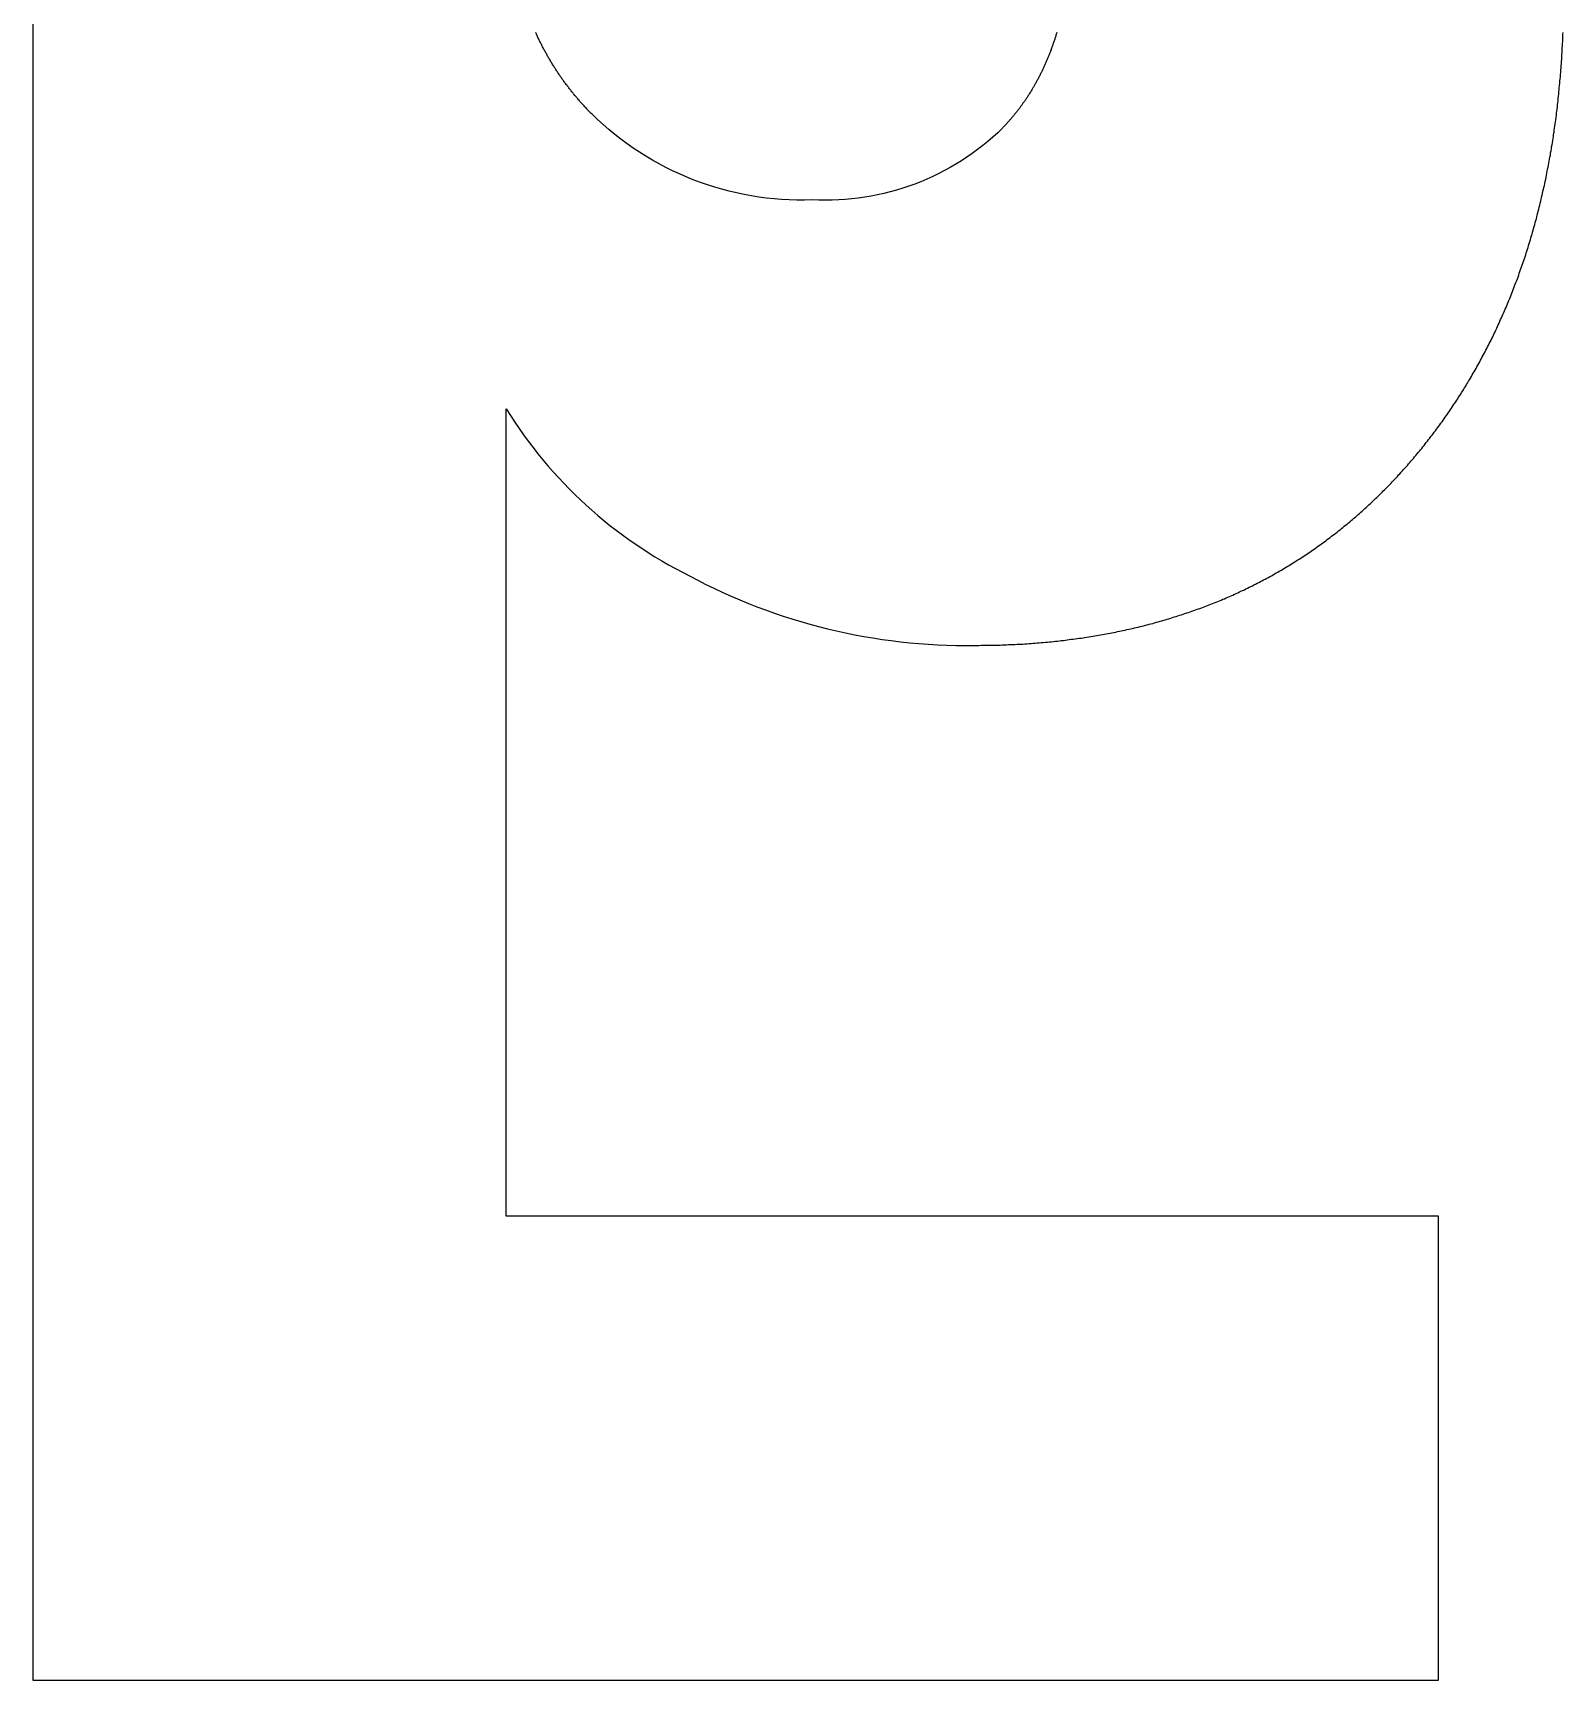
# Model space of a CAD drawing. Header units: millimetres. Extents: x -1211 to -100, y -1155 to 1320.
# Drawn here: x -762.22 to -750.44, y 1226.53 to 1239.21 of the extents above; entities that cross this region are included whole.
import ezdxf

# ---------------------------------------------------------------- set-up
doc = ezdxf.new("R2010")
doc.units = ezdxf.units.MM
doc.layers.get('0').update_dxf_attribs({"lineweight": 25, "true_color": 0xffffff})

msp = doc.modelspace()

# ---------------------------------------------------------------- linework, layer by layer
at = {"color": 5, "true_color": 0x0000ff, "flags": 128}
for points in [[(-762.219, 1240.813), (-762.219, 1226.527), (-751.398, 1226.527), (-751.398, 1230.098), (-758.576, 1230.098), (-758.576, 1236.313, 0.139828), (-757.165, 1235.027, 0.127329), (-754.969, 1234.491), (-754.953, 1234.491), (-754.936, 1234.491), (-754.92, 1234.492), (-754.903, 1234.492), (-754.887, 1234.492), (-754.871, 1234.492), (-754.854, 1234.492), (-754.838, 1234.493), (-754.822, 1234.493), (-754.806, 1234.493), (-754.79, 1234.494), (-754.773, 1234.494), (-754.757, 1234.495), (-754.741, 1234.495), (-754.725, 1234.496), (-754.709, 1234.497), (-754.693, 1234.497), (-754.677, 1234.498), (-754.661, 1234.499), (-754.645, 1234.5), (-754.629, 1234.501), (-754.613, 1234.501), (-754.598, 1234.502), (-754.582, 1234.503), (-754.566, 1234.504), (-754.55, 1234.506), (-754.534, 1234.507), (-754.519, 1234.508), (-754.503, 1234.509), (-754.487, 1234.51), (-754.472, 1234.512), (-754.456, 1234.513), (-754.441, 1234.514), (-754.425, 1234.516), (-754.409, 1234.517), (-754.394, 1234.519), (-754.379, 1234.52), (-754.363, 1234.522), (-754.348, 1234.523), (-754.332, 1234.525), (-754.317, 1234.527), (-754.302, 1234.528), (-754.286, 1234.53), (-754.271, 1234.532), (-754.256, 1234.534), (-754.241, 1234.536), (-754.225, 1234.538), (-754.21, 1234.54), (-754.195, 1234.542), (-754.18, 1234.544), (-754.165, 1234.546), (-754.15, 1234.548), (-754.135, 1234.55), (-754.12, 1234.553), (-754.105, 1234.555), (-754.09, 1234.557), (-754.075, 1234.56), (-754.06, 1234.562), (-754.045, 1234.564), (-754.03, 1234.567), (-754.015, 1234.569), (-754.001, 1234.572), (-753.986, 1234.575), (-753.971, 1234.577), (-753.956, 1234.58), (-753.942, 1234.583), (-753.927, 1234.586), (-753.913, 1234.588), (-753.898, 1234.591), (-753.883, 1234.594), (-753.869, 1234.597), (-753.854, 1234.6), (-753.84, 1234.603), (-753.825, 1234.606), (-753.811, 1234.609), (-753.797, 1234.613), (-753.782, 1234.616), (-753.768, 1234.619), (-753.753, 1234.622), (-753.739, 1234.626), (-753.725, 1234.629), (-753.711, 1234.632), (-753.696, 1234.636), (-753.682, 1234.639), (-753.668, 1234.643), (-753.654, 1234.647), (-753.64, 1234.65), (-753.626, 1234.654), (-753.612, 1234.658), (-753.598, 1234.661), (-753.584, 1234.665), (-753.57, 1234.669), (-753.556, 1234.673), (-753.542, 1234.677), (-753.528, 1234.681), (-753.514, 1234.685), (-753.5, 1234.689), (-753.487, 1234.693), (-753.473, 1234.697), (-753.459, 1234.701), (-753.445, 1234.705), (-753.432, 1234.71), (-753.418, 1234.714), (-753.404, 1234.718), (-753.391, 1234.723), (-753.377, 1234.727), (-753.364, 1234.732), (-753.35, 1234.736), (-753.336, 1234.741), (-753.323, 1234.745), (-753.31, 1234.75), (-753.296, 1234.755), (-753.283, 1234.759), (-753.269, 1234.764), (-753.256, 1234.769), (-753.243, 1234.774), (-753.229, 1234.779), (-753.216, 1234.783), (-753.203, 1234.788), (-753.19, 1234.793), (-753.177, 1234.799), (-753.163, 1234.804), (-753.15, 1234.809), (-753.137, 1234.814), (-753.124, 1234.819), (-753.111, 1234.824), (-753.098, 1234.83), (-753.085, 1234.835), (-753.072, 1234.84), (-753.059, 1234.846), (-753.046, 1234.851), (-753.033, 1234.857), (-753.021, 1234.862), (-753.008, 1234.868), (-752.995, 1234.874), (-752.982, 1234.879), (-752.969, 1234.885), (-752.957, 1234.891), (-752.944, 1234.897), (-752.931, 1234.903), (-752.919, 1234.908), (-752.906, 1234.914), (-752.893, 1234.92), (-752.881, 1234.926), (-752.868, 1234.932), (-752.856, 1234.939), (-752.843, 1234.945), (-752.831, 1234.951), (-752.819, 1234.957), (-752.806, 1234.963), (-752.794, 1234.97), (-752.782, 1234.976), (-752.769, 1234.982), (-752.757, 1234.989), (-752.745, 1234.995), (-752.732, 1235.002), (-752.72, 1235.009), (-752.708, 1235.015), (-752.696, 1235.022), (-752.684, 1235.028), (-752.672, 1235.035), (-752.66, 1235.042), (-752.648, 1235.049), (-752.636, 1235.056), (-752.624, 1235.063), (-752.612, 1235.069), (-752.6, 1235.076), (-752.588, 1235.084), (-752.576, 1235.091), (-752.564, 1235.098), (-752.552, 1235.105), (-752.541, 1235.112), (-752.529, 1235.119), (-752.517, 1235.127), (-752.505, 1235.134), (-752.494, 1235.141), (-752.482, 1235.149), (-752.47, 1235.156), (-752.459, 1235.164), (-752.447, 1235.171), (-752.436, 1235.179), (-752.424, 1235.186), (-752.413, 1235.194), (-752.401, 1235.202), (-752.39, 1235.209), (-752.378, 1235.217), (-752.367, 1235.225), (-752.356, 1235.233), (-752.344, 1235.241), (-752.333, 1235.249), (-752.322, 1235.257), (-752.31, 1235.265), (-752.299, 1235.273), (-752.288, 1235.281), (-752.277, 1235.289), (-752.266, 1235.297), (-752.255, 1235.306), (-752.244, 1235.314), (-752.233, 1235.322), (-752.222, 1235.331), (-752.211, 1235.339), (-752.2, 1235.347), (-752.189, 1235.356), (-752.178, 1235.364), (-752.167, 1235.373), (-752.156, 1235.382), (-752.145, 1235.39), (-752.134, 1235.399), (-752.124, 1235.408), (-752.113, 1235.417), (-752.102, 1235.425), (-752.091, 1235.434), (-752.081, 1235.443), (-752.07, 1235.452), (-752.059, 1235.461), (-752.049, 1235.47), (-752.038, 1235.479), (-752.028, 1235.488), (-752.017, 1235.498), (-752.007, 1235.507), (-751.996, 1235.516), (-751.986, 1235.525), (-751.975, 1235.535), (-751.965, 1235.544), (-751.955, 1235.553), (-751.944, 1235.563), (-751.934, 1235.572), (-751.924, 1235.582), (-751.914, 1235.592), (-751.903, 1235.601), (-751.893, 1235.611), (-751.883, 1235.621), (-751.873, 1235.63), (-751.863, 1235.64), (-751.853, 1235.65), (-751.843, 1235.66), (-751.833, 1235.67), (-751.823, 1235.68), (-751.813, 1235.69), (-751.803, 1235.7), (-751.793, 1235.71), (-751.783, 1235.72), (-751.773, 1235.73), (-751.763, 1235.74), (-751.754, 1235.751), (-751.744, 1235.761), (-751.734, 1235.771), (-751.724, 1235.782), (-751.715, 1235.792), (-751.705, 1235.803), (-751.695, 1235.813), (-751.686, 1235.824), (-751.676, 1235.834), (-751.667, 1235.845), (-751.657, 1235.856), (-751.648, 1235.866), (-751.638, 1235.877), (-751.629, 1235.888), (-751.619, 1235.899), (-751.61, 1235.91), (-751.601, 1235.92), (-751.591, 1235.931), (-751.582, 1235.942), (-751.573, 1235.953), (-751.564, 1235.964), (-751.555, 1235.975), (-751.545, 1235.986), (-751.536, 1235.997), (-751.527, 1236.008), (-751.518, 1236.019), (-751.509, 1236.031), (-751.5, 1236.042), (-751.492, 1236.053), (-751.483, 1236.064), (-751.474, 1236.075), (-751.465, 1236.087), (-751.456, 1236.098), (-751.448, 1236.109), (-751.439, 1236.121), (-751.431, 1236.132), (-751.422, 1236.144), (-751.413, 1236.155), (-751.405, 1236.167), (-751.396, 1236.178), (-751.388, 1236.19), (-751.38, 1236.201), (-751.371, 1236.213), (-751.363, 1236.224), (-751.355, 1236.236), (-751.346, 1236.248), (-751.338, 1236.259), (-751.33, 1236.271), (-751.322, 1236.283), (-751.314, 1236.295), (-751.306, 1236.306), (-751.298, 1236.318), (-751.29, 1236.33), (-751.282, 1236.342), (-751.274, 1236.354), (-751.266, 1236.366), (-751.258, 1236.378), (-751.25, 1236.39), (-751.243, 1236.402), (-751.235, 1236.414), (-751.227, 1236.426), (-751.22, 1236.438), (-751.212, 1236.45), (-751.204, 1236.463), (-751.197, 1236.475), (-751.189, 1236.487), (-751.182, 1236.499), (-751.174, 1236.511), (-751.167, 1236.524), (-751.16, 1236.536), (-751.152, 1236.549), (-751.145, 1236.561), (-751.138, 1236.573), (-751.131, 1236.586), (-751.123, 1236.598), (-751.116, 1236.611), (-751.109, 1236.623), (-751.102, 1236.636), (-751.095, 1236.648), (-751.088, 1236.661), (-751.081, 1236.674), (-751.074, 1236.686), (-751.067, 1236.699), (-751.061, 1236.712), (-751.054, 1236.725), (-751.047, 1236.737), (-751.04, 1236.75), (-751.034, 1236.763), (-751.027, 1236.776), (-751.02, 1236.789), (-751.014, 1236.802), (-751.007, 1236.815), (-751.001, 1236.828), (-750.994, 1236.841), (-750.988, 1236.854), (-750.981, 1236.867), (-750.975, 1236.88), (-750.969, 1236.893), (-750.962, 1236.906), (-750.956, 1236.919), (-750.95, 1236.932), (-750.944, 1236.946), (-750.938, 1236.959), (-750.932, 1236.972), (-750.926, 1236.986), (-750.92, 1236.999), (-750.914, 1237.012), (-750.908, 1237.026), (-750.902, 1237.039), (-750.896, 1237.053), (-750.89, 1237.066), (-750.884, 1237.08), (-750.878, 1237.093), (-750.873, 1237.107), (-750.867, 1237.12), (-750.861, 1237.134), (-750.856, 1237.147), (-750.85, 1237.161), (-750.845, 1237.175), (-750.839, 1237.189), (-750.834, 1237.202), (-750.828, 1237.216), (-750.823, 1237.23), (-750.817, 1237.244), (-750.812, 1237.258), (-750.807, 1237.272), (-750.802, 1237.285), (-750.796, 1237.299), (-750.791, 1237.313), (-750.786, 1237.327), (-750.781, 1237.341), (-750.776, 1237.356), (-750.771, 1237.37), (-750.766, 1237.384), (-750.761, 1237.398), (-750.756, 1237.412), (-750.751, 1237.426), (-750.746, 1237.44), (-750.742, 1237.455), (-750.737, 1237.469), (-750.732, 1237.483), (-750.727, 1237.498), (-750.723, 1237.512), (-750.718, 1237.526), (-750.714, 1237.541), (-750.709, 1237.555), (-750.705, 1237.57), (-750.7, 1237.584), (-750.696, 1237.599), (-750.691, 1237.613), (-750.687, 1237.628), (-750.683, 1237.643), (-750.678, 1237.657), (-750.674, 1237.672), (-750.67, 1237.687), (-750.666, 1237.701), (-750.662, 1237.716), (-750.657, 1237.731), (-750.653, 1237.746), (-750.649, 1237.761), (-750.645, 1237.775), (-750.641, 1237.79), (-750.638, 1237.805), (-750.634, 1237.82), (-750.63, 1237.835), (-750.626, 1237.85), (-750.622, 1237.865), (-750.619, 1237.88), (-750.615, 1237.895), (-750.611, 1237.911), (-750.608, 1237.926), (-750.604, 1237.941), (-750.6, 1237.956), (-750.597, 1237.971), (-750.594, 1237.987), (-750.59, 1238.002), (-750.587, 1238.017), (-750.583, 1238.032), (-750.58, 1238.048), (-750.577, 1238.063), (-750.573, 1238.079), (-750.57, 1238.094), (-750.567, 1238.11), (-750.564, 1238.125), (-750.561, 1238.141), (-750.558, 1238.156), (-750.555, 1238.172), (-750.552, 1238.187), (-750.549, 1238.203), (-750.546, 1238.219), (-750.543, 1238.234), (-750.54, 1238.25), (-750.537, 1238.266), (-750.535, 1238.282), (-750.532, 1238.298), (-750.529, 1238.313), (-750.527, 1238.329), (-750.524, 1238.345), (-750.521, 1238.361), (-750.519, 1238.377), (-750.516, 1238.393), (-750.514, 1238.409), (-750.512, 1238.425), (-750.509, 1238.441), (-750.507, 1238.457), (-750.504, 1238.473), (-750.502, 1238.489), (-750.5, 1238.506), (-750.498, 1238.522), (-750.496, 1238.538), (-750.493, 1238.554), (-750.491, 1238.571), (-750.489, 1238.587), (-750.487, 1238.603), (-750.485, 1238.62), (-750.483, 1238.636), (-750.481, 1238.652), (-750.48, 1238.669), (-750.478, 1238.685), (-750.476, 1238.702), (-750.474, 1238.718), (-750.472, 1238.735), (-750.471, 1238.752), (-750.469, 1238.768), (-750.468, 1238.785), (-750.466, 1238.802), (-750.464, 1238.818), (-750.463, 1238.835), (-750.461, 1238.852), (-750.46, 1238.869), (-750.459, 1238.885), (-750.457, 1238.902), (-750.456, 1238.919), (-750.455, 1238.936), (-750.453, 1238.953), (-750.452, 1238.97), (-750.451, 1238.987), (-750.45, 1239.004), (-750.449, 1239.021), (-750.448, 1239.038), (-750.447, 1239.055), (-750.446, 1239.072), (-750.445, 1239.089), (-750.444, 1239.106), (-750.443, 1239.124), (-750.442, 1239.141), (-750.441, 1239.158), (-750.441, 1239.175), (-750.44, 1239.193), (-750.439, 1239.21)], [(-754.337, 1239.208), (-754.339, 1239.201), (-754.341, 1239.195), (-754.343, 1239.188), (-754.345, 1239.182), (-754.347, 1239.176), (-754.349, 1239.169), (-754.351, 1239.163), (-754.353, 1239.157), (-754.355, 1239.15), (-754.357, 1239.144), (-754.359, 1239.138), (-754.361, 1239.131), (-754.364, 1239.125), (-754.366, 1239.119), (-754.368, 1239.112), (-754.37, 1239.106), (-754.372, 1239.1), (-754.375, 1239.094), (-754.377, 1239.088), (-754.379, 1239.081), (-754.381, 1239.075), (-754.384, 1239.069), (-754.386, 1239.063), (-754.388, 1239.057), (-754.391, 1239.051), (-754.393, 1239.045), (-754.396, 1239.039), (-754.398, 1239.033), (-754.4, 1239.027), (-754.403, 1239.021), (-754.405, 1239.015), (-754.408, 1239.009), (-754.41, 1239.003), (-754.413, 1238.997), (-754.415, 1238.991), (-754.418, 1238.985), (-754.42, 1238.979), (-754.423, 1238.973), (-754.426, 1238.967), (-754.428, 1238.961), (-754.431, 1238.956), (-754.433, 1238.95), (-754.436, 1238.944), (-754.439, 1238.938), (-754.442, 1238.932), (-754.444, 1238.927), (-754.447, 1238.921), (-754.45, 1238.915), (-754.452, 1238.91), (-754.455, 1238.904), (-754.458, 1238.898), (-754.461, 1238.893), (-754.464, 1238.887), (-754.466, 1238.881), (-754.469, 1238.876), (-754.472, 1238.87), (-754.475, 1238.864), (-754.478, 1238.859), (-754.481, 1238.853), (-754.484, 1238.848), (-754.487, 1238.842), (-754.49, 1238.837), (-754.493, 1238.831), (-754.496, 1238.826), (-754.499, 1238.82), (-754.502, 1238.815), (-754.505, 1238.81), (-754.508, 1238.804), (-754.511, 1238.799), (-754.514, 1238.793), (-754.517, 1238.788), (-754.52, 1238.783), (-754.523, 1238.777), (-754.527, 1238.772), (-754.53, 1238.767), (-754.533, 1238.761), (-754.536, 1238.756), (-754.539, 1238.751), (-754.543, 1238.746), (-754.546, 1238.74), (-754.549, 1238.735), (-754.553, 1238.73), (-754.556, 1238.725), (-754.559, 1238.72), (-754.562, 1238.715), (-754.566, 1238.709), (-754.569, 1238.704), (-754.573, 1238.699), (-754.576, 1238.694), (-754.579, 1238.689), (-754.583, 1238.684), (-754.586, 1238.679), (-754.59, 1238.674), (-754.593, 1238.669), (-754.597, 1238.664), (-754.6, 1238.659), (-754.604, 1238.654), (-754.607, 1238.649), (-754.611, 1238.644), (-754.615, 1238.639), (-754.618, 1238.635), (-754.622, 1238.63), (-754.625, 1238.625), (-754.629, 1238.62), (-754.633, 1238.615), (-754.636, 1238.61), (-754.64, 1238.606), (-754.644, 1238.601), (-754.648, 1238.596), (-754.651, 1238.591), (-754.655, 1238.587), (-754.659, 1238.582), (-754.663, 1238.577), (-754.667, 1238.572), (-754.67, 1238.568), (-754.674, 1238.563), (-754.678, 1238.559), (-754.682, 1238.554), (-754.686, 1238.549), (-754.69, 1238.545), (-754.694, 1238.54), (-754.698, 1238.536), (-754.702, 1238.531), (-754.706, 1238.527), (-754.71, 1238.522), (-754.714, 1238.518), (-754.718, 1238.513), (-754.722, 1238.509), (-754.726, 1238.504), (-754.73, 1238.5), (-754.734, 1238.495), (-754.738, 1238.491), (-754.742, 1238.487), (-754.746, 1238.482), (-754.751, 1238.478), (-754.755, 1238.473, -0.210365), (-756.219, 1237.92, -0.206645), (-757.915, 1238.581), (-757.921, 1238.586), (-757.926, 1238.591), (-757.931, 1238.596), (-757.936, 1238.601), (-757.941, 1238.607), (-757.946, 1238.612), (-757.951, 1238.617), (-757.956, 1238.622), (-757.961, 1238.628), (-757.966, 1238.633), (-757.971, 1238.638), (-757.976, 1238.644), (-757.981, 1238.649), (-757.986, 1238.654), (-757.991, 1238.66), (-757.995, 1238.665), (-758, 1238.671), (-758.005, 1238.676), (-758.01, 1238.681), (-758.015, 1238.687), (-758.019, 1238.692), (-758.024, 1238.698), (-758.029, 1238.703), (-758.033, 1238.709), (-758.038, 1238.714), (-758.043, 1238.72), (-758.047, 1238.725), (-758.052, 1238.731), (-758.057, 1238.737), (-758.061, 1238.742), (-758.066, 1238.748), (-758.07, 1238.753), (-758.075, 1238.759), (-758.079, 1238.765), (-758.084, 1238.77), (-758.088, 1238.776), (-758.093, 1238.782), (-758.097, 1238.787), (-758.101, 1238.793), (-758.106, 1238.799), (-758.11, 1238.805), (-758.114, 1238.81), (-758.119, 1238.816), (-758.123, 1238.822), (-758.127, 1238.828), (-758.132, 1238.834), (-758.136, 1238.839), (-758.14, 1238.845), (-758.144, 1238.851), (-758.148, 1238.857), (-758.152, 1238.863), (-758.157, 1238.869), (-758.161, 1238.875), (-758.165, 1238.881), (-758.169, 1238.887), (-758.173, 1238.893), (-758.177, 1238.899), (-758.181, 1238.905), (-758.185, 1238.911), (-758.189, 1238.917), (-758.193, 1238.923), (-758.197, 1238.929), (-758.201, 1238.935), (-758.204, 1238.941), (-758.208, 1238.947), (-758.212, 1238.953), (-758.216, 1238.959), (-758.22, 1238.966), (-758.224, 1238.972), (-758.227, 1238.978), (-758.231, 1238.984), (-758.235, 1238.99), (-758.238, 1238.997), (-758.242, 1239.003), (-758.246, 1239.009), (-758.249, 1239.015), (-758.253, 1239.022), (-758.257, 1239.028), (-758.26, 1239.034), (-758.264, 1239.041), (-758.267, 1239.047), (-758.271, 1239.053), (-758.274, 1239.06), (-758.278, 1239.066), (-758.281, 1239.073), (-758.285, 1239.079), (-758.288, 1239.085), (-758.292, 1239.092), (-758.295, 1239.098), (-758.298, 1239.105), (-758.302, 1239.111), (-758.305, 1239.118), (-758.308, 1239.124), (-758.312, 1239.131), (-758.315, 1239.137), (-758.318, 1239.144), (-758.321, 1239.151), (-758.324, 1239.157), (-758.328, 1239.164), (-758.331, 1239.17), (-758.334, 1239.177), (-758.337, 1239.184), (-758.34, 1239.19), (-758.343, 1239.197), (-758.346, 1239.204), (-758.349, 1239.21)]]:
    msp.add_lwpolyline(points, format="xyb", dxfattribs=at)

doc.saveas('drawing.dxf')
